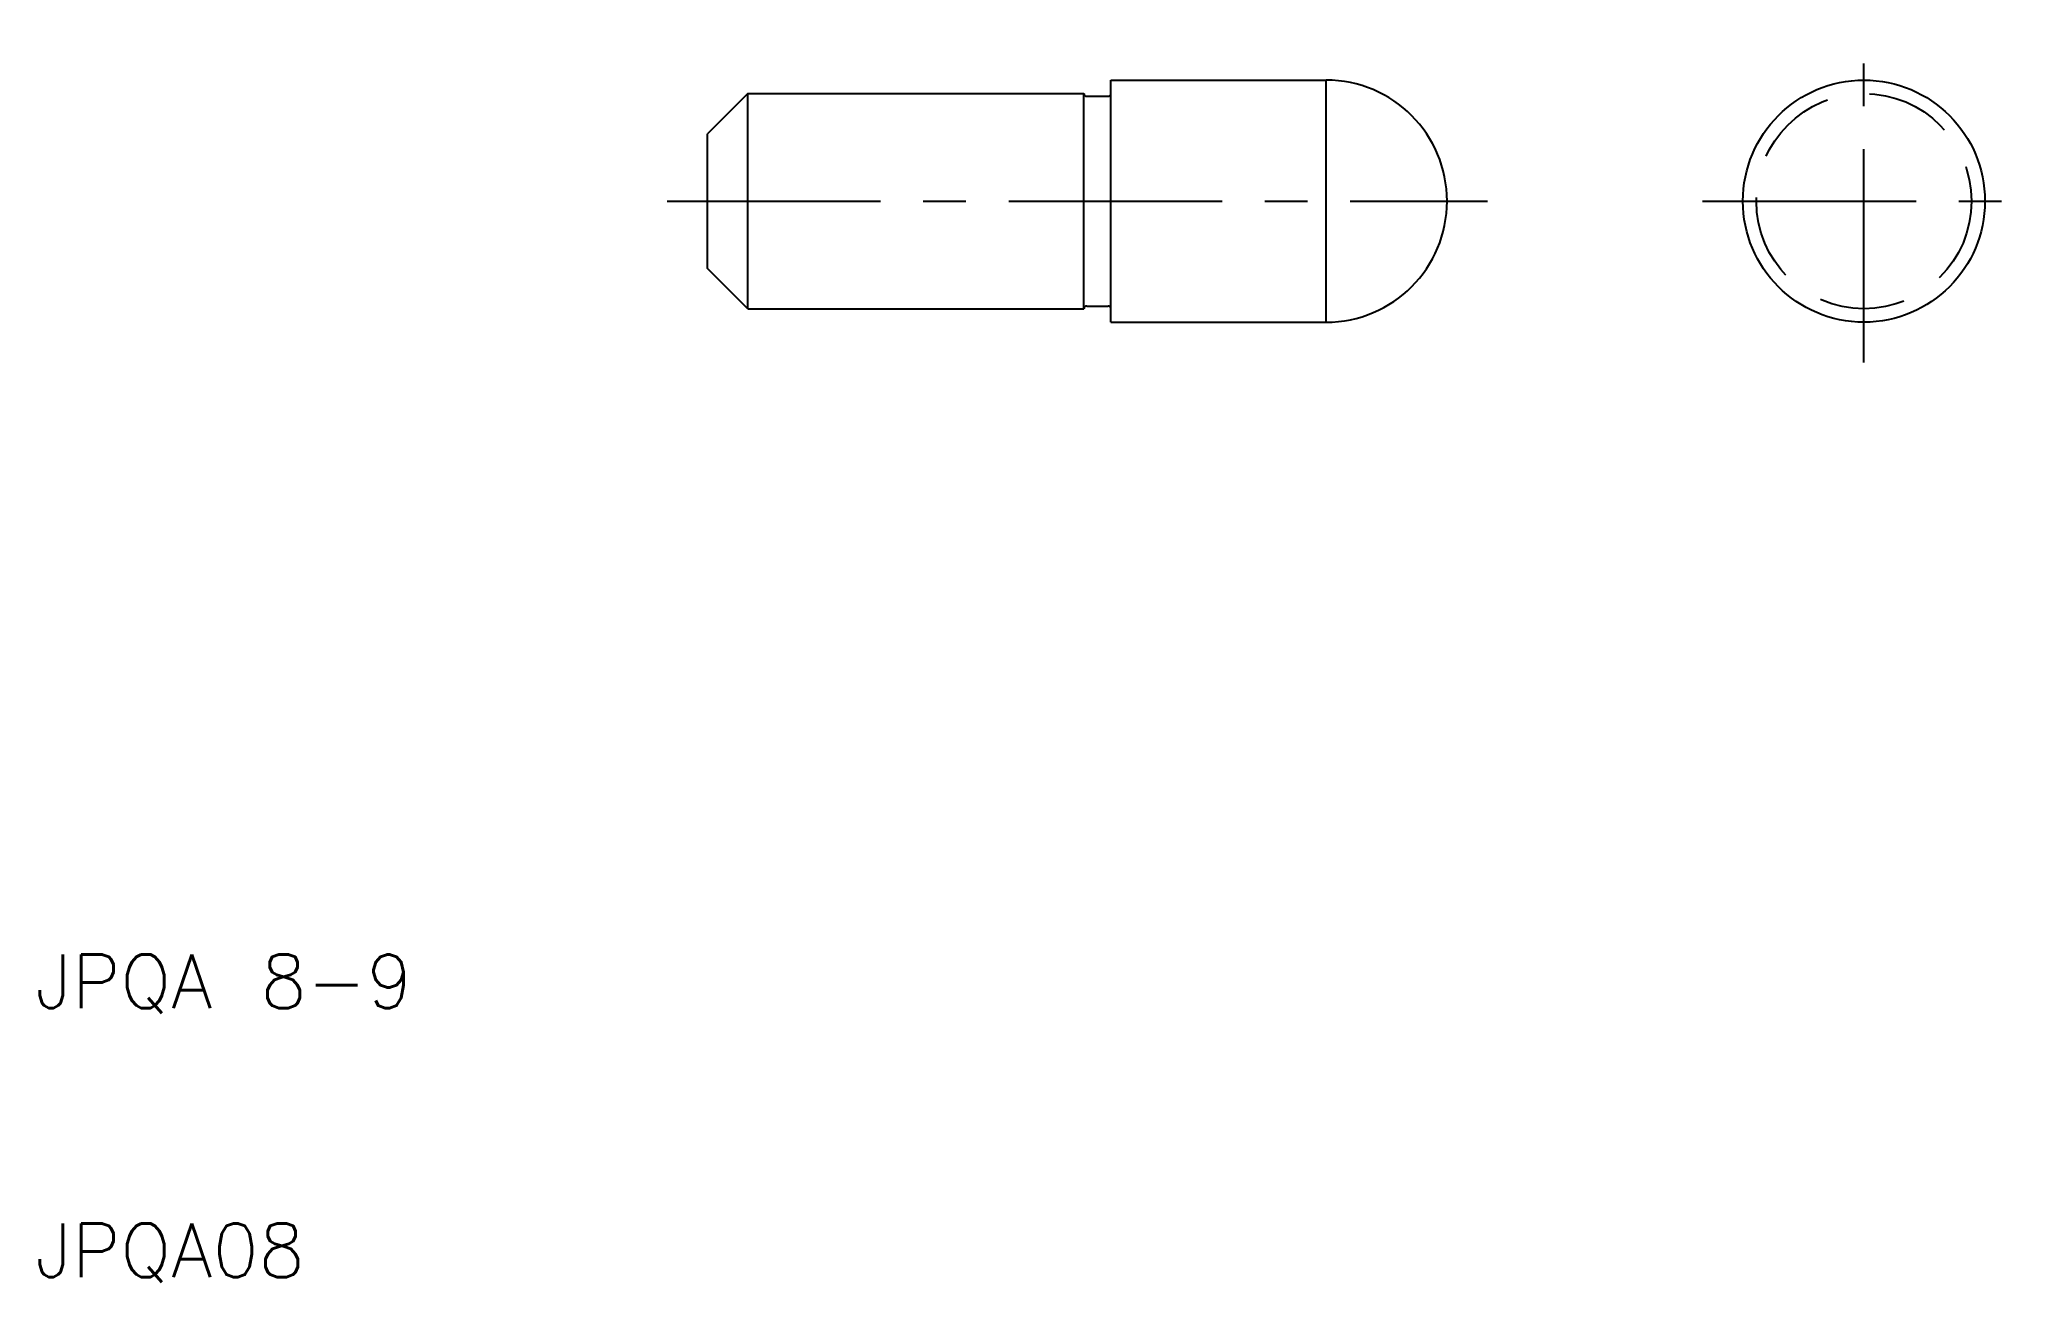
# Model space of a CAD drawing. Extents: x 10.2 to 84, y 9.8 to 56.
import ezdxf

# ---------------------------------------------------------------- set-up
doc = ezdxf.new("R2010")
doc.units = 0
doc.header["$LTSCALE"] = 0.25
doc.linetypes.add('CENTER', pattern=[50.8, 31.75, -6.35, 6.35, -6.35])
doc.linetypes.add('DASHED', pattern=[19.05, 12.7, -6.35])
doc.layers.get('0').update_dxf_attribs({"linetype": 'CONTINUOUS'})
doc.layers.add('CENTER', color=1, linetype='CENTER')
doc.styles.get("Standard").update_dxf_attribs({"font": 'txt.shx', "bigfont": 'extfont.shx'})

msp = doc.modelspace()

# ---------------------------------------------------------------- linework, layer by layer
for p, q in [((36.5, 54), (35, 52.5)), ((36.5, 54), (49, 54)), ((36.5, 46), (36.5, 54)), ((36.5, 46), (36.5, 54)), ((49, 46), (49, 54)), ((49.1, 53.9), (49.9, 53.9)), ((50, 54.5), (58, 54.5)), ((50, 54), (50, 54.5)), ((50, 46), (50, 54)), ((58, 45.5), (58, 54.5)), ((35, 47.5), (35, 52.5)), ((36.5, 46), (35, 47.5)), ((36.5, 46), (49, 46)), ((49.1, 46.1), (49.9, 46.1)), ((50, 45.5), (50, 46)), ((50, 45.5), (58, 45.5))]:
    msp.add_line(p, q)
msp.add_circle((78, 50), 4.5)
at = {"color": 3, "linetype": 'DASHED'}
msp.add_circle((78, 50), 4, dxfattribs=at)
for centre, radius, start, end in [((49.1, 54), 0.1, 180, 270), ((49.9, 54), 0.1, 270, 0), ((58, 50), 4.5, 270, 90), ((49.1, 46), 0.1, 90, 180), ((49.9, 46), 0.1, 0, 90)]:
    msp.add_arc(centre, radius, start, end)
at = {"layer": 'CENTER', "color": 1, "linetype": 'CENTER'}
for p, q in [((78, 44), (78, 56)), ((33.5, 50), (64, 50)), ((72, 50), (84, 50))]:
    msp.add_line(p, q, dxfattribs=at)

# ---------------------------------------------------------------- texts
for s, p in [('JPQA 8-9', (10, 20)), ('JPQA08', (10, 10))]:
    msp.add_text(s, height=2).set_placement(p)

doc.saveas('drawing.dxf')
